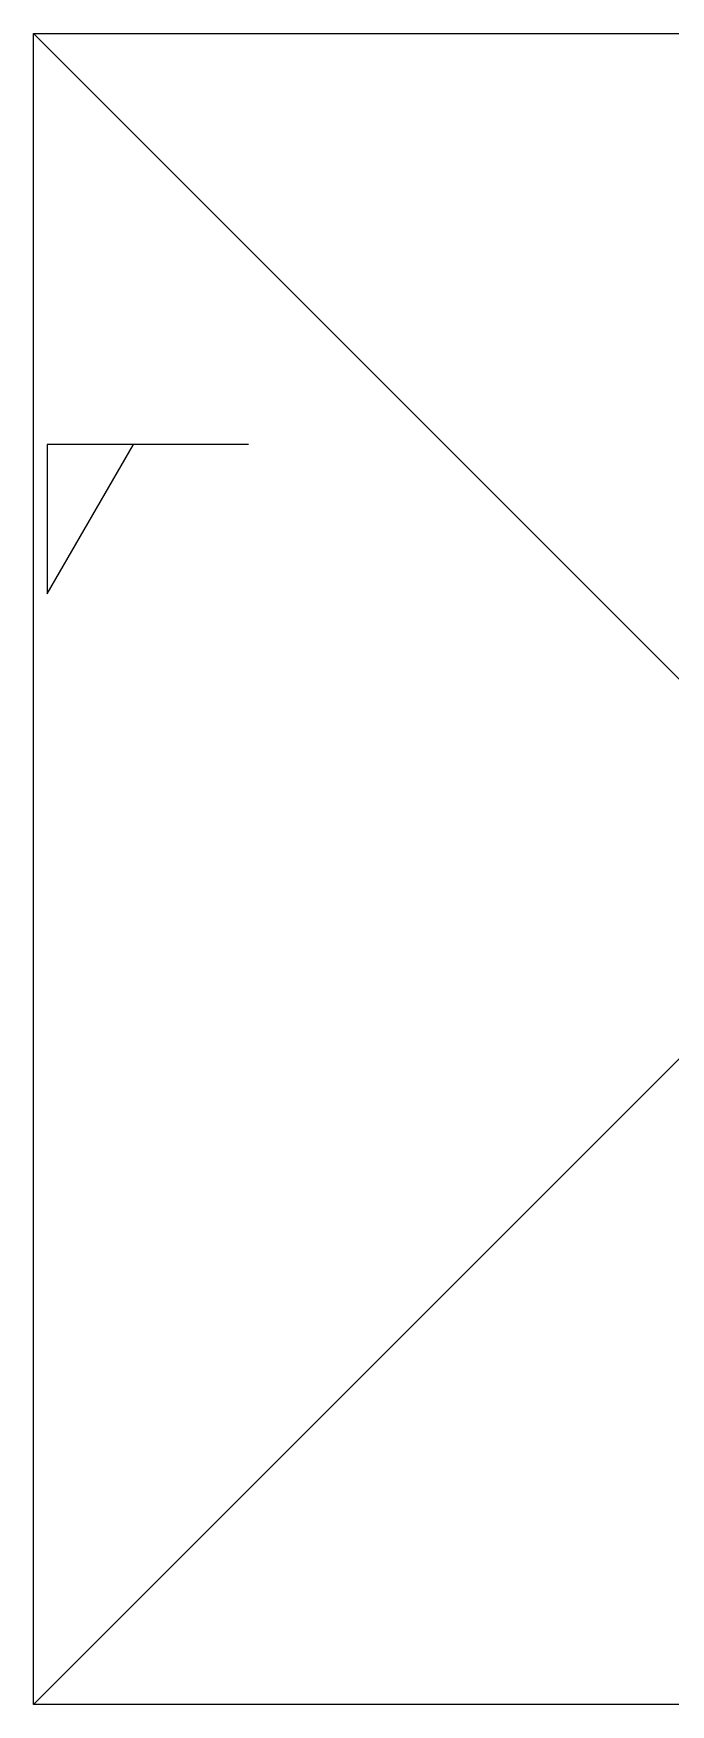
# Model space of a CAD drawing. Extents: x -668440 to 810000, y -1678500 to 210463.
# Drawn here: x -492871 to -486007, y -1005053 to -987053 of the extents above; entities that cross this region are included whole.
import ezdxf

# ---------------------------------------------------------------- set-up
doc = ezdxf.new("R2010")
doc.units = 0
doc.header["$MEASUREMENT"] = 0
doc.layers.get('0').update_dxf_attribs({"color": 3, "linetype": 'CONTINUOUS'})
doc.layers.add('00_ADDL', color=253, linetype='CONTINUOUS', plot=False)
doc.layers.add('_1-3_L-CS', color=1, linetype='CONTINUOUS')

# ---------------------------------------------------------------- blocks, each defined once
blk = doc.blocks.new('剛接合部C1Y')
at = {"layer": '00_ADDL'}
for p, q in [((-216356.92413, -403330, 40), (-214556.92413, -405130, 40)), ((-214556.92413, -403330, 40), (-216356.92413, -405130, 40))]:
    blk.add_line(p, q, dxfattribs=at)
at = {"layer": '00_ADDL', "elevation": 40}
blk.add_lwpolyline([(-216356.92413, -405130), (-216356.92413, -403330), (-214556.92413, -403330), (-214556.92413, -405130)], close=True, dxfattribs=at)
at = {"layer": '_1-3_L-CS'}
for p, q in [((-216125.06539, -403772.70181, 40), (-216342.20055, -403772.70181, 40)), ((-216342.20055, -403772.70181, 40), (-216342.20055, -403933.77159, 40)), ((-216342.20055, -403933.77159, 40), (-216249.20687, -403772.70181, 40))]:
    blk.add_line(p, q, dxfattribs=at)

msp = doc.modelspace()

# ---------------------------------------------------------------- block references
at = {"xscale": 10, "yscale": 10, "zscale": 10}
msp.add_blockref('剛接合部C1Y', (1670698.7, 3046247.4, 5600), dxfattribs=at)

doc.saveas('drawing.dxf')
